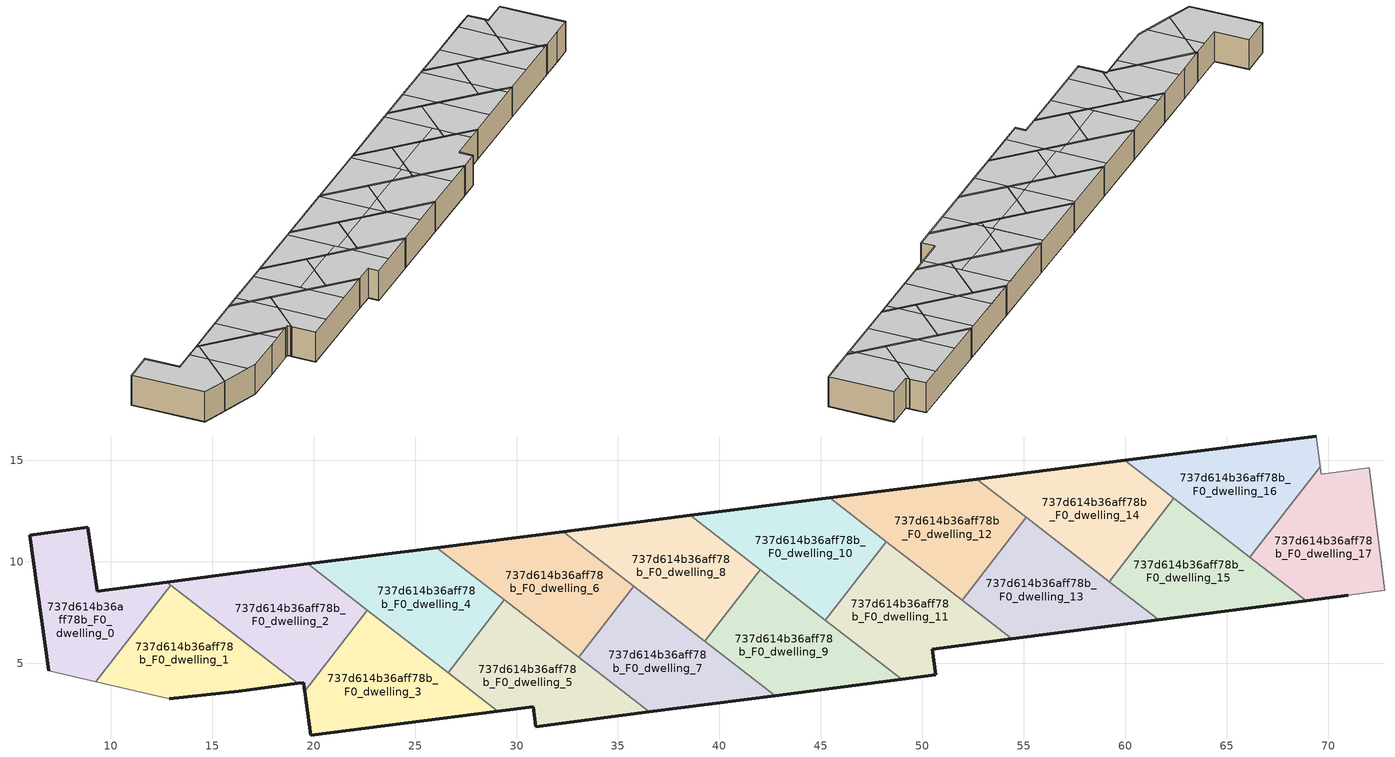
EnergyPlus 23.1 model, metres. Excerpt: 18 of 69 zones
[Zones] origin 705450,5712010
737d614b36aff78b_F0_dwelling_0
 floor ground (EU_floor_Construction): 9.27,4.09 12.96,8.86 12.77,9 9.33,8.55 8.87,11.71 6,11.31 6.94,4.63 z0
 wall outside (EU_wall_Construction): 6.94,4.63 6,11.31 8.87,11.71 9.33,8.55 12.77,9 z0:3
 wall to 737d614b36aff78b_F0_dwelling_1 (EU_wall_Construction): 12.96,8.86 9.27,4.09 z0:3
 wall adiabatic (EU_wall_Construction): 9.27,4.09 6.94,4.63 z0:3
 wall to 737d614b36aff78b_F0_dwelling_2 (EU_wall_Construction): 12.77,9 12.96,8.86 z0:3
 ceiling to 737d614b36aff78b_F1_dwelling_0 (EU_floor_Construction): 8.87,11.71 9.33,8.55 11.3,8.81 11.53,7.01 9.27,4.09 6.94,4.63 6,11.31 z3
 ceiling to 737d614b36aff78b_F1_dwelling_1 (EU_floor_Construction): 12.96,8.86 11.53,7.01 11.3,8.81 12.77,9 z3
737d614b36aff78b_F0_dwelling_1
 floor ground (EU_floor_Construction): 19.22,4.01 12.96,8.86 9.27,4.09 12.9,3.25 16.3,3.63 z0
 wall outside (EU_wall_Construction): 19.22,4.01 16.3,3.63 12.9,3.25 z0:3
 wall adiabatic (EU_wall_Construction): 12.9,3.25 9.27,4.09 z0:3
 wall to 737d614b36aff78b_F0_dwelling_2 (EU_wall_Construction): 12.96,8.86 19.22,4.01 z0:3
 ceiling to 737d614b36aff78b_F1_dwelling_1 (EU_floor_Construction): 17.17,5.59 17.41,3.77 16.3,3.63 12.9,3.25 11.98,3.46 11.53,7.01 12.96,8.86 z3
 ceiling to 737d614b36aff78b_F1_dwelling_0 (EU_floor_Construction): 11.53,7.01 11.98,3.46 9.27,4.09 z3
 ceiling to 737d614b36aff78b_F1_dwelling_2 (EU_floor_Construction): 19.22,4.01 17.41,3.77 17.17,5.59 z3
737d614b36aff78b_F0_dwelling_10
 floor ground (EU_floor_Construction): 45.22,7.12 48.22,11 45.43,13.16 38.55,12.29 z0
 wall outside (EU_wall_Construction): 38.55,12.29 45.43,13.16 z0:3
 wall to 737d614b36aff78b_F0_dwelling_11 (EU_wall_Construction): 48.22,11 45.22,7.12 z0:3
 wall to 737d614b36aff78b_F0_dwelling_12 (EU_wall_Construction): 45.43,13.16 48.22,11 z0:3
 wall to 737d614b36aff78b_F0_dwelling_8 (EU_wall_Construction): 42.01,9.61 38.55,12.29 z0:3
 wall to 737d614b36aff78b_F0_dwelling_9 (EU_wall_Construction): 45.22,7.12 42.01,9.61 z0:3
 ceiling to 737d614b36aff78b_F1_dwelling_8 (EU_floor_Construction): 45.01,13.11 45.6,8.48 43.77,8.24 38.55,12.29 z3
 ceiling to 737d614b36aff78b_F1_dwelling_10 (EU_floor_Construction): 48.22,11 46.55,8.84 45.57,8.71 45.01,13.11 45.43,13.16 z3
 ceiling to 737d614b36aff78b_F1_dwelling_11 (EU_floor_Construction): 46.55,8.84 45.7,7.73 45.57,8.71 z3
 ceiling to 737d614b36aff78b_F1_dwelling_9 (EU_floor_Construction): 45.6,8.48 45.7,7.73 45.22,7.12 43.77,8.24 z3
737d614b36aff78b_F0_dwelling_11
 floor ground (EU_floor_Construction): 54.4,6.21 48.22,11 45.22,7.12 48.97,4.21 50.66,4.43 50.49,5.7 z0
 wall outside (EU_wall_Construction): 54.4,6.21 50.49,5.7 50.66,4.43 48.97,4.21 z0:3
 wall to 737d614b36aff78b_F0_dwelling_9 (EU_wall_Construction): 48.97,4.21 45.22,7.12 z0:3
 wall to 737d614b36aff78b_F0_dwelling_13 (EU_wall_Construction): 51.96,8.1 54.4,6.21 z0:3
 wall to 737d614b36aff78b_F0_dwelling_12 (EU_wall_Construction): 48.22,11 51.96,8.1 z0:3
 ceiling to 737d614b36aff78b_F1_dwelling_11 (EU_floor_Construction): 52.8,7.45 52.98,6.03 50.49,5.7 50.66,4.43 48.97,4.21 45.83,6.65 45.7,7.73 46.55,8.84 50.38,9.32 z3
 ceiling to 737d614b36aff78b_F1_dwelling_12 (EU_floor_Construction): 54.4,6.21 52.98,6.03 52.8,7.45 z3
 ceiling to 737d614b36aff78b_F1_dwelling_9 (EU_floor_Construction): 45.7,7.73 45.83,6.65 45.22,7.12 z3
 ceiling to 737d614b36aff78b_F1_dwelling_10 (EU_floor_Construction): 50.38,9.32 46.55,8.84 48.22,11 z3
737d614b36aff78b_F0_dwelling_12
 floor ground (EU_floor_Construction): 51.96,8.1 55.13,12.2 52.69,14.08 45.43,13.16 z0
 wall outside (EU_wall_Construction): 45.43,13.16 52.69,14.08 z0:3
 wall to 737d614b36aff78b_F0_dwelling_13 (EU_wall_Construction): 55.13,12.2 51.96,8.1 z0:3
 wall to 737d614b36aff78b_F0_dwelling_14 (EU_wall_Construction): 52.69,14.08 55.13,12.2 z0:3
 ceiling to 737d614b36aff78b_F1_dwelling_10 (EU_floor_Construction): 51.97,13.99 52.53,9.6 50.38,9.32 45.43,13.16 z3
 ceiling to 737d614b36aff78b_F1_dwelling_12 (EU_floor_Construction): 55.13,12.2 52.61,8.95 51.97,13.99 52.69,14.08 z3
 ceiling to 737d614b36aff78b_F1_dwelling_11 (EU_floor_Construction): 52.53,9.6 52.61,8.95 51.96,8.1 50.38,9.32 z3
737d614b36aff78b_F0_dwelling_13
 floor ground (EU_floor_Construction): 61.65,7.14 55.13,12.2 51.96,8.1 54.4,6.21 z0
 wall outside (EU_wall_Construction): 61.65,7.14 54.4,6.21 z0:3
 wall to 737d614b36aff78b_F0_dwelling_15 (EU_wall_Construction): 59.22,9.03 61.65,7.14 z0:3
 wall to 737d614b36aff78b_F0_dwelling_14 (EU_wall_Construction): 55.13,12.2 59.22,9.03 z0:3
 ceiling to 737d614b36aff78b_F1_dwelling_12 (EU_floor_Construction): 56.21,11.36 56.83,6.52 54.4,6.21 52.8,7.45 52.61,8.95 55.13,12.2 z3
 ceiling to 737d614b36aff78b_F1_dwelling_11 (EU_floor_Construction): 52.61,8.95 52.8,7.45 51.96,8.1 z3
 ceiling to 737d614b36aff78b_F1_dwelling_13 (EU_floor_Construction): 60.55,8 60.67,7.02 56.83,6.52 56.21,11.36 z3
 ceiling to 737d614b36aff78b_F1_dwelling_14 (EU_floor_Construction): 61.65,7.14 60.67,7.02 60.55,8 z3
737d614b36aff78b_F0_dwelling_14
 floor ground (EU_floor_Construction): 59.22,9.03 62.39,13.13 59.97,15.01 52.69,14.08 z0
 wall outside (EU_wall_Construction): 52.69,14.08 59.97,15.01 z0:3
 wall to 737d614b36aff78b_F0_dwelling_15 (EU_wall_Construction): 62.39,13.13 59.22,9.03 z0:3
 wall to 737d614b36aff78b_F0_dwelling_16 (EU_wall_Construction): 59.97,15.01 62.39,13.13 z0:3
 ceiling to 737d614b36aff78b_F1_dwelling_13 (EU_floor_Construction): 59.66,14.97 60.25,10.36 59.22,9.03 56.21,11.36 55.82,14.48 z3
 ceiling to 737d614b36aff78b_F1_dwelling_14 (EU_floor_Construction): 62.39,13.13 60.25,10.36 59.66,14.97 59.97,15.01 z3
 ceiling to 737d614b36aff78b_F1_dwelling_12 (EU_floor_Construction): 55.82,14.48 56.21,11.36 52.69,14.08 z3
737d614b36aff78b_F0_dwelling_15
 floor ground (EU_floor_Construction): 68.91,8.08 62.39,13.13 59.22,9.03 61.65,7.14 z0
 wall outside (EU_wall_Construction): 68.91,8.08 61.65,7.14 z0:3
 wall to 737d614b36aff78b_F0_dwelling_17 (EU_wall_Construction): 66.15,10.22 68.91,8.08 z0:3
 wall to 737d614b36aff78b_F0_dwelling_16 (EU_wall_Construction): 62.39,13.13 66.15,10.22 z0:3
 ceiling to 737d614b36aff78b_F1_dwelling_14 (EU_floor_Construction): 63.96,11.92 64.52,7.51 61.65,7.14 60.55,8 60.25,10.36 62.39,13.13 z3
 ceiling to 737d614b36aff78b_F1_dwelling_15 (EU_floor_Construction): 68.3,8.55 68.37,8.01 64.52,7.51 63.96,11.92 z3
 ceiling to 737d614b36aff78b_F1_dwelling_13 (EU_floor_Construction): 60.25,10.36 60.55,8 59.22,9.03 z3
 ceiling to 737d614b36aff78b_F1_dwelling_16 (EU_floor_Construction): 68.91,8.08 68.37,8.01 68.3,8.55 z3
737d614b36aff78b_F0_dwelling_16
 floor ground (EU_floor_Construction): 66.15,10.22 69.6,14.68 69.41,16.2 59.97,15.01 z0
 wall outside (EU_wall_Construction): 59.97,15.01 69.41,16.2 z0:3
 wall adiabatic (EU_wall_Construction): 69.41,16.2 69.6,14.68 z0:3
 wall to 737d614b36aff78b_F0_dwelling_17 (EU_wall_Construction): 69.6,14.68 66.15,10.22 z0:3
 ceiling to 737d614b36aff78b_F1_dwelling_15 (EU_floor_Construction): 67.36,15.94 67.82,12.38 66.15,10.22 63.96,11.92 63.51,15.46 z3
 ceiling to 737d614b36aff78b_F1_dwelling_16 (EU_floor_Construction): 69.41,16.2 69.6,14.68 67.82,12.38 67.36,15.94 z3
 ceiling to 737d614b36aff78b_F1_dwelling_14 (EU_floor_Construction): 63.51,15.46 63.96,11.92 59.97,15.01 z3
737d614b36aff78b_F0_dwelling_17
 floor ground (EU_floor_Construction): 72.8,8.59 72.02,14.63 69.65,14.32 69.6,14.68 66.15,10.22 68.91,8.08 70.99,8.35 z0
 wall outside (EU_wall_Construction): 70.99,8.35 68.91,8.08 z0:3
 wall adiabatic (EU_wall_Construction): 69.6,14.68 69.65,14.32 72.02,14.63 72.8,8.59 70.99,8.35 z0:3
 ceiling to 737d614b36aff78b_F1_dwelling_16 (EU_floor_Construction): 72.02,14.63 72.8,8.59 70.99,8.35 68.91,8.08 68.3,8.55 67.82,12.38 69.6,14.68 69.65,14.32 z3
 ceiling to 737d614b36aff78b_F1_dwelling_15 (EU_floor_Construction): 67.82,12.38 68.3,8.55 66.15,10.22 z3
737d614b36aff78b_F0_dwelling_2
 floor ground (EU_floor_Construction): 19.56,3.63 22.66,7.62 19.72,9.9 15.53,9.37 12.77,9 19.22,4.01 19.51,4.05 19.54,3.76 z0
 wall outside (EU_wall_Construction): 12.77,9 15.53,9.37 19.72,9.9 / 19.56,3.63 19.54,3.76 19.51,4.05 19.22,4.01 z0:3
 wall to 737d614b36aff78b_F0_dwelling_3 (EU_wall_Construction): 22.66,7.62 19.56,3.63 z0:3
 wall to 737d614b36aff78b_F0_dwelling_4 (EU_wall_Construction): 19.72,9.9 22.66,7.62 z0:3
 ceiling to 737d614b36aff78b_F1_dwelling_2 (EU_floor_Construction): 21.17,8.77 21.51,6.14 19.56,3.63 19.51,4.05 19.22,4.01 17.17,5.59 16.68,9.51 19.72,9.9 z3
 ceiling to 737d614b36aff78b_F1_dwelling_3 (EU_floor_Construction): 22.66,7.62 21.51,6.14 21.17,8.77 z3
 ceiling to 737d614b36aff78b_F1_dwelling_1 (EU_floor_Construction): 16.68,9.51 17.17,5.59 12.96,8.86 12.77,9 15.53,9.37 z3
737d614b36aff78b_F0_dwelling_3
 floor ground (EU_floor_Construction): 29.08,2.65 22.66,7.62 19.56,3.63 19.85,1.47 z0
 wall outside (EU_wall_Construction): 29.08,2.65 19.85,1.47 19.56,3.63 z0:3
 wall to 737d614b36aff78b_F0_dwelling_5 (EU_wall_Construction): 26.63,4.54 29.08,2.65 z0:3
 wall to 737d614b36aff78b_F0_dwelling_4 (EU_wall_Construction): 22.66,7.62 26.63,4.54 z0:3
 ceiling to 737d614b36aff78b_F1_dwelling_3 (EU_floor_Construction): 25.32,5.56 25.75,2.22 22.07,1.75 21.51,6.14 22.66,7.62 z3
 ceiling to 737d614b36aff78b_F1_dwelling_2 (EU_floor_Construction): 21.51,6.14 22.07,1.75 19.85,1.47 19.56,3.63 z3
 ceiling to 737d614b36aff78b_F1_dwelling_5 (EU_floor_Construction): 29.08,2.65 25.75,2.22 25.32,5.56 z3
737d614b36aff78b_F0_dwelling_4
 floor ground (EU_floor_Construction): 26.63,4.54 29.41,8.12 26.07,10.71 19.72,9.9 z0
 wall outside (EU_wall_Construction): 19.72,9.9 26.07,10.71 z0:3
 wall to 737d614b36aff78b_F0_dwelling_5 (EU_wall_Construction): 29.41,8.12 26.63,4.54 z0:3
 wall to 737d614b36aff78b_F0_dwelling_6 (EU_wall_Construction): 26.07,10.71 29.41,8.12 z0:3
 ceiling to 737d614b36aff78b_F1_dwelling_4 (EU_floor_Construction): 29.41,8.12 28.24,6.62 25.24,6.24 24.69,10.53 26.08,10.7 z3
 ceiling to 737d614b36aff78b_F1_dwelling_2 (EU_floor_Construction): 21.01,10.06 21.17,8.77 19.72,9.9 z3
 ceiling to 737d614b36aff78b_F1_dwelling_3 (EU_floor_Construction): 24.69,10.53 25.32,5.56 21.17,8.77 21.01,10.06 z3
 ceiling to 737d614b36aff78b_F1_dwelling_5 (EU_floor_Construction): 28.24,6.62 26.63,4.54 25.32,5.56 25.24,6.24 z3
737d614b36aff78b_F0_dwelling_5
 floor ground (EU_floor_Construction): 36.53,2.61 29.41,8.12 26.63,4.54 29.08,2.65 30.82,2.87 30.95,1.88 z0
 wall outside (EU_wall_Construction): 36.53,2.61 30.95,1.88 30.82,2.87 29.08,2.65 z0:3
 wall to 737d614b36aff78b_F0_dwelling_7 (EU_wall_Construction): 33.06,5.3 36.53,2.61 z0:3
 wall to 737d614b36aff78b_F0_dwelling_6 (EU_wall_Construction): 29.41,8.12 33.06,5.3 z0:3
 ceiling to 737d614b36aff78b_F1_dwelling_5 (EU_floor_Construction): 32.54,5.69 32.99,2.15 30.95,1.88 30.82,2.87 29.08,2.65 26.63,4.54 28.24,6.62 30.91,6.96 z3
 ceiling to 737d614b36aff78b_F1_dwelling_7 (EU_floor_Construction): 36.53,2.61 32.99,2.15 32.54,5.69 z3
 ceiling to 737d614b36aff78b_F1_dwelling_4 (EU_floor_Construction): 30.91,6.96 28.24,6.62 29.41,8.12 z3
737d614b36aff78b_F0_dwelling_6
 floor ground (EU_floor_Construction): 33.06,5.3 35.78,8.81 32.31,11.5 26.07,10.71 z0
 wall outside (EU_wall_Construction): 26.07,10.71 32.31,11.5 z0:3
 wall to 737d614b36aff78b_F0_dwelling_7 (EU_wall_Construction): 35.78,8.81 33.06,5.3 z0:3
 wall to 737d614b36aff78b_F0_dwelling_8 (EU_wall_Construction): 32.31,11.5 35.78,8.81 z0:3
 ceiling to 737d614b36aff78b_F1_dwelling_6 (EU_floor_Construction): 35.78,8.81 34.41,7.05 32.4,6.79 31.81,11.43 32.31,11.5 z3
 ceiling to 737d614b36aff78b_F1_dwelling_4 (EU_floor_Construction): 31.81,11.43 32.36,7.14 30.91,6.96 26.08,10.7 z3
 ceiling to 737d614b36aff78b_F1_dwelling_5 (EU_floor_Construction): 32.36,7.14 32.54,5.69 30.91,6.96 z3
 ceiling to 737d614b36aff78b_F1_dwelling_7 (EU_floor_Construction): 34.41,7.05 33.06,5.3 32.54,5.69 32.4,6.79 z3
737d614b36aff78b_F0_dwelling_7
 floor ground (EU_floor_Construction): 42.75,3.41 35.78,8.81 33.06,5.3 36.53,2.61 z0
 wall outside (EU_wall_Construction): 42.75,3.41 36.53,2.61 z0:3
 wall to 737d614b36aff78b_F0_dwelling_9 (EU_wall_Construction): 39.28,6.09 42.75,3.41 z0:3
 wall to 737d614b36aff78b_F0_dwelling_8 (EU_wall_Construction): 35.78,8.81 39.28,6.09 z0:3
 ceiling to 737d614b36aff78b_F1_dwelling_7 (EU_floor_Construction): 39.18,6.17 39.59,3 36.53,2.61 33.06,5.3 34.41,7.05 37.53,7.45 z3
 ceiling to 737d614b36aff78b_F1_dwelling_6 (EU_floor_Construction): 37.53,7.45 34.41,7.05 35.78,8.81 z3
 ceiling adiabatic (EU_roof_Construction): 42.75,3.41 39.59,3 39.18,6.17 z3
737d614b36aff78b_F0_dwelling_8
 floor ground (EU_floor_Construction): 39.28,6.09 42.01,9.61 38.55,12.29 32.31,11.5 z0
 wall outside (EU_wall_Construction): 32.31,11.5 38.55,12.29 z0:3
 wall to 737d614b36aff78b_F0_dwelling_9 (EU_wall_Construction): 42.01,9.61 39.28,6.09 z0:3
 ceiling adiabatic (EU_roof_Construction): 40.64,7.85 39.28,6.09 39.18,6.17 39,7.64 z3
 ceiling to 737d614b36aff78b_F1_dwelling_8 (EU_floor_Construction): 42.01,9.61 40.64,7.85 39,7.64 38.41,12.27 38.55,12.29 z3
 ceiling to 737d614b36aff78b_F1_dwelling_7 (EU_floor_Construction): 39,7.63 39.18,6.17 37.54,7.45 z3
 ceiling to 737d614b36aff78b_F1_dwelling_6 (EU_floor_Construction): 38.41,12.27 39,7.63 37.54,7.45 32.31,11.5 z3
737d614b36aff78b_F0_dwelling_9
 floor ground (EU_floor_Construction): 48.97,4.21 42.01,9.61 39.28,6.09 42.75,3.41 z0
 wall outside (EU_wall_Construction): 48.97,4.21 42.75,3.41 z0:3
 ceiling to 737d614b36aff78b_F1_dwelling_9 (EU_floor_Construction): 45.83,6.65 46.19,3.85 42.75,3.41 39.28,6.09 40.64,7.85 43.77,8.24 z3
 ceiling to 737d614b36aff78b_F1_dwelling_11 (EU_floor_Construction): 48.97,4.21 46.19,3.85 45.83,6.65 z3
 ceiling to 737d614b36aff78b_F1_dwelling_8 (EU_floor_Construction): 43.77,8.24 40.64,7.85 42.01,9.61 z3
[Building]
EU S2 Campaign: North Axis=0; Terrain=City; Solar Distribution=FullExterior
[Site:Location]
London: Latitude=51.5; Longitude=-0.5; Time Zone=0; Elevation=25
[SizingPeriod:WeatherFileDays]
AnnualSizingPeriod: Begin Month=1; Begin Day of Month=1; End Month=12; End Day of Month=31; Day of Week for Start Day=Monday; Use Weather File Daylight Saving Period=No; Use Weather File Rain and Snow Indicators=No
[MATERIAL]
EU_InternalMass_Material: Roughness=MediumRough; Thickness=0.1; Conductivity=1; Density=1800; Specific Heat=900; Thermal Absorptance=0.9; Solar Absorptance=0.7; Visible Absorptance=0.7
[MATERIAL:NOMASS] Roughness=MediumRough; Thermal Absorptance=0.9; Solar Absorptance=0.7; Visible Absorptance=0.7
Name | Thermal Resistance
EU_wall_NoMass | 0.635353
EU_roof_NoMass | 0.675062
EU_floor_NoMass | 1.96382
[CONSTRUCTION]
EU_wall_Construction: EU_wall_NoMass
EU_roof_Construction: EU_roof_NoMass
EU_floor_Construction: EU_floor_NoMass
EU_InternalMass_Construction: EU_InternalMass_Material
[ZONE] Type=1; Multiplier=1; Ceiling Height=autocalculate; Floor Area=autocalculate; Part of Total Floor Area=Yes
Name | Volume
737d614b36aff78b_F0_dwelling_0 | 84.082
737d614b36aff78b_F0_dwelling_1 | 84.0754
737d614b36aff78b_F0_dwelling_10 | 88.0635
737d614b36aff78b_F0_dwelling_11 | 88.0386
737d614b36aff78b_F0_dwelling_12 | 88.0715
737d614b36aff78b_F0_dwelling_13 | 88.0664
737d614b36aff78b_F0_dwelling_14 | 88.0518
737d614b36aff78b_F0_dwelling_15 | 88.0613
737d614b36aff78b_F0_dwelling_16 | 88.0496
737d614b36aff78b_F0_dwelling_17 | 88.0583
737d614b36aff78b_F0_dwelling_2 | 92.0361
737d614b36aff78b_F0_dwelling_3 | 92.0347
737d614b36aff78b_F0_dwelling_4 | 88.062
737d614b36aff78b_F0_dwelling_5 | 88.0598
737d614b36aff78b_F0_dwelling_6 | 88.051
737d614b36aff78b_F0_dwelling_7 | 88.0488
737d614b36aff78b_F0_dwelling_8 | 88.0642
737d614b36aff78b_F0_dwelling_9 | 88.0605
[INTERNALMASS] Construction=EU_InternalMass_Construction
Name | Zone or ZoneList | Surface Area
737d614b36aff78b_F0_dwelling_0_EU_InternalMass | 737d614b36aff78b_F0_dwelling_0 | 28.0267
737d614b36aff78b_F0_dwelling_1_EU_InternalMass | 737d614b36aff78b_F0_dwelling_1 | 28.0256
737d614b36aff78b_F0_dwelling_2_EU_InternalMass | 737d614b36aff78b_F0_dwelling_2 | 30.6785
737d614b36aff78b_F0_dwelling_3_EU_InternalMass | 737d614b36aff78b_F0_dwelling_3 | 30.6795
737d614b36aff78b_F0_dwelling_4_EU_InternalMass | 737d614b36aff78b_F0_dwelling_4 | 29.3546
737d614b36aff78b_F0_dwelling_5_EU_InternalMass | 737d614b36aff78b_F0_dwelling_5 | 29.3529
737d614b36aff78b_F0_dwelling_6_EU_InternalMass | 737d614b36aff78b_F0_dwelling_6 | 29.3491
737d614b36aff78b_F0_dwelling_7_EU_InternalMass | 737d614b36aff78b_F0_dwelling_7 | 29.3492
737d614b36aff78b_F0_dwelling_8_EU_InternalMass | 737d614b36aff78b_F0_dwelling_8 | 29.3586
737d614b36aff78b_F0_dwelling_9_EU_InternalMass | 737d614b36aff78b_F0_dwelling_9 | 29.3548
737d614b36aff78b_F0_dwelling_10_EU_InternalMass | 737d614b36aff78b_F0_dwelling_10 | 29.3546
737d614b36aff78b_F0_dwelling_11_EU_InternalMass | 737d614b36aff78b_F0_dwelling_11 | 29.3457
737d614b36aff78b_F0_dwelling_12_EU_InternalMass | 737d614b36aff78b_F0_dwelling_12 | 29.3581
737d614b36aff78b_F0_dwelling_13_EU_InternalMass | 737d614b36aff78b_F0_dwelling_13 | 29.3565
737d614b36aff78b_F0_dwelling_14_EU_InternalMass | 737d614b36aff78b_F0_dwelling_14 | 29.3495
737d614b36aff78b_F0_dwelling_15_EU_InternalMass | 737d614b36aff78b_F0_dwelling_15 | 29.3527
737d614b36aff78b_F0_dwelling_16_EU_InternalMass | 737d614b36aff78b_F0_dwelling_16 | 29.352
737d614b36aff78b_F0_dwelling_17_EU_InternalMass | 737d614b36aff78b_F0_dwelling_17 | 29.3525
[OTHEREQUIPMENT] Fuel Type=Electricity; Design Level Calculation Method=Watts/Area; Power per Zone Floor Area=1; Fraction Latent=0; Fraction Radiant=0; Fraction Lost=0; Carbon Dioxide Generation Rate=0; EndUse Subcategory=EU_Step8_InternalGains
Name | Zone or ZoneList or Space or SpaceList | Schedule
EU_Step8_InternalGain_737d614b36aff78b_F0_dwelling_0_f000 | 737d614b36aff78b_F0_dwelling_0 | EU_Step8_GainSchedule_737d614b36aff78b_F0_dwelling_0_f000
EU_Step8_InternalGain_737d614b36aff78b_F0_dwelling_1_f000 | 737d614b36aff78b_F0_dwelling_1 | EU_Step8_GainSchedule_737d614b36aff78b_F0_dwelling_1_f000
EU_Step8_InternalGain_737d614b36aff78b_F0_dwelling_2_f000 | 737d614b36aff78b_F0_dwelling_2 | EU_Step8_GainSchedule_737d614b36aff78b_F0_dwelling_2_f000
EU_Step8_InternalGain_737d614b36aff78b_F0_dwelling_3_f000 | 737d614b36aff78b_F0_dwelling_3 | EU_Step8_GainSchedule_737d614b36aff78b_F0_dwelling_3_f000
EU_Step8_InternalGain_737d614b36aff78b_F0_dwelling_4_f000 | 737d614b36aff78b_F0_dwelling_4 | EU_Step8_GainSchedule_737d614b36aff78b_F0_dwelling_4_f000
EU_Step8_InternalGain_737d614b36aff78b_F0_dwelling_5_f000 | 737d614b36aff78b_F0_dwelling_5 | EU_Step8_GainSchedule_737d614b36aff78b_F0_dwelling_5_f000
EU_Step8_InternalGain_737d614b36aff78b_F0_dwelling_6_f000 | 737d614b36aff78b_F0_dwelling_6 | EU_Step8_GainSchedule_737d614b36aff78b_F0_dwelling_6_f000
EU_Step8_InternalGain_737d614b36aff78b_F0_dwelling_7_f000 | 737d614b36aff78b_F0_dwelling_7 | EU_Step8_GainSchedule_737d614b36aff78b_F0_dwelling_7_f000
EU_Step8_InternalGain_737d614b36aff78b_F0_dwelling_8_f000 | 737d614b36aff78b_F0_dwelling_8 | EU_Step8_GainSchedule_737d614b36aff78b_F0_dwelling_8_f000
EU_Step8_InternalGain_737d614b36aff78b_F0_dwelling_9_f000 | 737d614b36aff78b_F0_dwelling_9 | EU_Step8_GainSchedule_737d614b36aff78b_F0_dwelling_9_f000
EU_Step8_InternalGain_737d614b36aff78b_F0_dwelling_10_f000 | 737d614b36aff78b_F0_dwelling_10 | EU_Step8_GainSchedule_737d614b36aff78b_F0_dwelling_10_f000
EU_Step8_InternalGain_737d614b36aff78b_F0_dwelling_11_f000 | 737d614b36aff78b_F0_dwelling_11 | EU_Step8_GainSchedule_737d614b36aff78b_F0_dwelling_11_f000
EU_Step8_InternalGain_737d614b36aff78b_F0_dwelling_12_f000 | 737d614b36aff78b_F0_dwelling_12 | EU_Step8_GainSchedule_737d614b36aff78b_F0_dwelling_12_f000
EU_Step8_InternalGain_737d614b36aff78b_F0_dwelling_13_f000 | 737d614b36aff78b_F0_dwelling_13 | EU_Step8_GainSchedule_737d614b36aff78b_F0_dwelling_13_f000
EU_Step8_InternalGain_737d614b36aff78b_F0_dwelling_14_f000 | 737d614b36aff78b_F0_dwelling_14 | EU_Step8_GainSchedule_737d614b36aff78b_F0_dwelling_14_f000
EU_Step8_InternalGain_737d614b36aff78b_F0_dwelling_15_f000 | 737d614b36aff78b_F0_dwelling_15 | EU_Step8_GainSchedule_737d614b36aff78b_F0_dwelling_15_f000
EU_Step8_InternalGain_737d614b36aff78b_F0_dwelling_16_f000 | 737d614b36aff78b_F0_dwelling_16 | EU_Step8_GainSchedule_737d614b36aff78b_F0_dwelling_16_f000
EU_Step8_InternalGain_737d614b36aff78b_F0_dwelling_17_f000 | 737d614b36aff78b_F0_dwelling_17 | EU_Step8_GainSchedule_737d614b36aff78b_F0_dwelling_17_f000
[ZONEVENTILATION:DESIGNFLOWRATE] Schedule=EU_AlwaysOn; Design Flow Rate Calculation Method=AirChanges/Hour; Air Changes per Hour=0.555504; Ventilation Type=Natural; Fan Pressure Rise=0; Fan Total Efficiency=1; Constant Term Coefficient=1; Temperature Term Coefficient=0; Velocity Term Coefficient=0; Velocity Squared Term Coefficient=0; Minimum Indoor Temperature=-100; Maximum Indoor Temperature=100; Delta Temperature=-100; Minimum Outdoor Temperature=-100; Maximum Outdoor Temperature=100; Maximum Wind Speed=40
Name | Zone or ZoneList or Space or SpaceList
EU_ConstantAir_737d614b36aff78b_F0_dwelling_0 | 737d614b36aff78b_F0_dwelling_0
EU_ConstantAir_737d614b36aff78b_F0_dwelling_1 | 737d614b36aff78b_F0_dwelling_1
EU_ConstantAir_737d614b36aff78b_F0_dwelling_2 | 737d614b36aff78b_F0_dwelling_2
EU_ConstantAir_737d614b36aff78b_F0_dwelling_3 | 737d614b36aff78b_F0_dwelling_3
EU_ConstantAir_737d614b36aff78b_F0_dwelling_4 | 737d614b36aff78b_F0_dwelling_4
EU_ConstantAir_737d614b36aff78b_F0_dwelling_5 | 737d614b36aff78b_F0_dwelling_5
EU_ConstantAir_737d614b36aff78b_F0_dwelling_6 | 737d614b36aff78b_F0_dwelling_6
EU_ConstantAir_737d614b36aff78b_F0_dwelling_7 | 737d614b36aff78b_F0_dwelling_7
EU_ConstantAir_737d614b36aff78b_F0_dwelling_8 | 737d614b36aff78b_F0_dwelling_8
EU_ConstantAir_737d614b36aff78b_F0_dwelling_9 | 737d614b36aff78b_F0_dwelling_9
EU_ConstantAir_737d614b36aff78b_F0_dwelling_10 | 737d614b36aff78b_F0_dwelling_10
EU_ConstantAir_737d614b36aff78b_F0_dwelling_11 | 737d614b36aff78b_F0_dwelling_11
EU_ConstantAir_737d614b36aff78b_F0_dwelling_12 | 737d614b36aff78b_F0_dwelling_12
EU_ConstantAir_737d614b36aff78b_F0_dwelling_13 | 737d614b36aff78b_F0_dwelling_13
EU_ConstantAir_737d614b36aff78b_F0_dwelling_14 | 737d614b36aff78b_F0_dwelling_14
EU_ConstantAir_737d614b36aff78b_F0_dwelling_15 | 737d614b36aff78b_F0_dwelling_15
EU_ConstantAir_737d614b36aff78b_F0_dwelling_16 | 737d614b36aff78b_F0_dwelling_16
EU_ConstantAir_737d614b36aff78b_F0_dwelling_17 | 737d614b36aff78b_F0_dwelling_17
[HVACTEMPLATE:THERMOSTAT] Constant Heating Setpoint=20; Constant Cooling Setpoint=50
EU_HeatOnly_737d614b36aff78b_F0_dwelling_0; EU_HeatOnly_737d614b36aff78b_F0_dwelling_1; EU_HeatOnly_737d614b36aff78b_F0_dwelling_2; EU_HeatOnly_737d614b36aff78b_F0_dwelling_3; EU_HeatOnly_737d614b36aff78b_F0_dwelling_4; EU_HeatOnly_737d614b36aff78b_F0_dwelling_5; EU_HeatOnly_737d614b36aff78b_F0_dwelling_6; EU_HeatOnly_737d614b36aff78b_F0_dwelling_7; EU_HeatOnly_737d614b36aff78b_F0_dwelling_8; EU_HeatOnly_737d614b36aff78b_F0_dwelling_9; EU_HeatOnly_737d614b36aff78b_F0_dwelling_10; EU_HeatOnly_737d614b36aff78b_F0_dwelling_11; EU_HeatOnly_737d614b36aff78b_F0_dwelling_12; EU_HeatOnly_737d614b36aff78b_F0_dwelling_13; EU_HeatOnly_737d614b36aff78b_F0_dwelling_14; EU_HeatOnly_737d614b36aff78b_F0_dwelling_15; EU_HeatOnly_737d614b36aff78b_F0_dwelling_16; EU_HeatOnly_737d614b36aff78b_F0_dwelling_17; EU_HeatOnly_737d614b36aff78b_F1_dwelling_0; EU_HeatOnly_737d614b36aff78b_F1_dwelling_1; EU_HeatOnly_737d614b36aff78b_F1_dwelling_2; EU_HeatOnly_737d614b36aff78b_F1_dwelling_3; EU_HeatOnly_737d614b36aff78b_F1_dwelling_4; EU_HeatOnly_737d614b36aff78b_F1_dwelling_5; EU_HeatOnly_737d614b36aff78b_F1_dwelling_6; EU_HeatOnly_737d614b36aff78b_F1_dwelling_7; EU_HeatOnly_737d614b36aff78b_F1_dwelling_8; EU_HeatOnly_737d614b36aff78b_F1_dwelling_9; EU_HeatOnly_737d614b36aff78b_F1_dwelling_10; EU_HeatOnly_737d614b36aff78b_F1_dwelling_11; EU_HeatOnly_737d614b36aff78b_F1_dwelling_12; EU_HeatOnly_737d614b36aff78b_F1_dwelling_13; EU_HeatOnly_737d614b36aff78b_F1_dwelling_14; EU_HeatOnly_737d614b36aff78b_F1_dwelling_15; EU_HeatOnly_737d614b36aff78b_F1_dwelling_16; EU_HeatOnly_737d614b36aff78b_F2_dwelling_0; EU_HeatOnly_737d614b36aff78b_F2_dwelling_1; EU_HeatOnly_737d614b36aff78b_F2_dwelling_2; EU_HeatOnly_737d614b36aff78b_F2_dwelling_3; EU_HeatOnly_737d614b36aff78b_F2_dwelling_4; EU_HeatOnly_737d614b36aff78b_F2_dwelling_5; EU_HeatOnly_737d614b36aff78b_F2_dwelling_6; EU_HeatOnly_737d614b36aff78b_F2_dwelling_7; EU_HeatOnly_737d614b36aff78b_F2_dwelling_8; EU_HeatOnly_737d614b36aff78b_F2_dwelling_9; EU_HeatOnly_737d614b36aff78b_F2_dwelling_10; EU_HeatOnly_737d614b36aff78b_F2_dwelling_11; EU_HeatOnly_737d614b36aff78b_F2_dwelling_12; EU_HeatOnly_737d614b36aff78b_F2_dwelling_13; EU_HeatOnly_737d614b36aff78b_F2_dwelling_14; EU_HeatOnly_737d614b36aff78b_F2_dwelling_15; EU_HeatOnly_737d614b36aff78b_F2_dwelling_16; EU_HeatOnly_737d614b36aff78b_F3_dwelling_0; EU_HeatOnly_737d614b36aff78b_F3_dwelling_1; EU_HeatOnly_737d614b36aff78b_F3_dwelling_2; EU_HeatOnly_737d614b36aff78b_F3_dwelling_3; EU_HeatOnly_737d614b36aff78b_F3_dwelling_4; EU_HeatOnly_737d614b36aff78b_F3_dwelling_5; EU_HeatOnly_737d614b36aff78b_F3_dwelling_6; EU_HeatOnly_737d614b36aff78b_F3_dwelling_7; EU_HeatOnly_737d614b36aff78b_F3_dwelling_8; EU_HeatOnly_737d614b36aff78b_F3_dwelling_9; EU_HeatOnly_737d614b36aff78b_F3_dwelling_10; EU_HeatOnly_737d614b36aff78b_F3_dwelling_11; EU_HeatOnly_737d614b36aff78b_F3_dwelling_12; EU_HeatOnly_737d614b36aff78b_F3_dwelling_13; EU_HeatOnly_737d614b36aff78b_F3_dwelling_14; EU_HeatOnly_737d614b36aff78b_F3_dwelling_15; EU_HeatOnly_737d614b36aff78b_F3_dwelling_16
[HVACTEMPLATE:ZONE:IDEALLOADSAIRSYSTEM] System Availability Schedule=EU_AlwaysOn; Maximum Heating Supply Air Temperature=50; Minimum Cooling Supply Air Temperature=13; Maximum Heating Supply Air Humidity Ratio=0.0156; Minimum Cooling Supply Air Humidity Ratio=0.0077; Heating Limit=NoLimit; Cooling Limit=NoLimit; Heating Availability Schedule=EU_AlwaysOn; Cooling Availability Schedule=EU_CoolingOff; Dehumidification Control Type=ConstantSensibleHeatRatio; Cooling Sensible Heat Ratio=0.7; Dehumidification Setpoint=60; Humidification Control Type=None; Humidification Setpoint=30; Outdoor Air Method=None; Outdoor Air Flow Rate per Person=0.00944; Outdoor Air Flow Rate per Zone Floor Area=0; Outdoor Air Flow Rate per Zone=0; Demand Controlled Ventilation Type=None; Outdoor Air Economizer Type=NoEconomizer; Heat Recovery Type=None; Sensible Heat Recovery Effectiveness=0.7; Latent Heat Recovery Effectiveness=0.65
Name | Template Thermostat
737d614b36aff78b_F0_dwelling_0 | EU_HeatOnly_737d614b36aff78b_F0_dwelling_0
737d614b36aff78b_F0_dwelling_1 | EU_HeatOnly_737d614b36aff78b_F0_dwelling_1
737d614b36aff78b_F0_dwelling_2 | EU_HeatOnly_737d614b36aff78b_F0_dwelling_2
737d614b36aff78b_F0_dwelling_3 | EU_HeatOnly_737d614b36aff78b_F0_dwelling_3
737d614b36aff78b_F0_dwelling_4 | EU_HeatOnly_737d614b36aff78b_F0_dwelling_4
737d614b36aff78b_F0_dwelling_5 | EU_HeatOnly_737d614b36aff78b_F0_dwelling_5
737d614b36aff78b_F0_dwelling_6 | EU_HeatOnly_737d614b36aff78b_F0_dwelling_6
737d614b36aff78b_F0_dwelling_7 | EU_HeatOnly_737d614b36aff78b_F0_dwelling_7
737d614b36aff78b_F0_dwelling_8 | EU_HeatOnly_737d614b36aff78b_F0_dwelling_8
737d614b36aff78b_F0_dwelling_9 | EU_HeatOnly_737d614b36aff78b_F0_dwelling_9
737d614b36aff78b_F0_dwelling_10 | EU_HeatOnly_737d614b36aff78b_F0_dwelling_10
737d614b36aff78b_F0_dwelling_11 | EU_HeatOnly_737d614b36aff78b_F0_dwelling_11
737d614b36aff78b_F0_dwelling_12 | EU_HeatOnly_737d614b36aff78b_F0_dwelling_12
737d614b36aff78b_F0_dwelling_13 | EU_HeatOnly_737d614b36aff78b_F0_dwelling_13
737d614b36aff78b_F0_dwelling_14 | EU_HeatOnly_737d614b36aff78b_F0_dwelling_14
737d614b36aff78b_F0_dwelling_15 | EU_HeatOnly_737d614b36aff78b_F0_dwelling_15
737d614b36aff78b_F0_dwelling_16 | EU_HeatOnly_737d614b36aff78b_F0_dwelling_16
737d614b36aff78b_F0_dwelling_17 | EU_HeatOnly_737d614b36aff78b_F0_dwelling_17
[SIZING:ZONE] Zone Cooling Design Supply Air Temperature Input Method=SupplyAirTemperature; Zone Cooling Design Supply Air Temperature=13; Zone Heating Design Supply Air Temperature Input Method=SupplyAirTemperature; Zone Heating Design Supply Air Temperature=50; Zone Cooling Design Supply Air Humidity Ratio=0.008; Zone Heating Design Supply Air Humidity Ratio=0.008; Cooling Design Air Flow Method=DesignDay; Cooling Design Air Flow Rate=0; Cooling Minimum Air Flow per Zone Floor Area=0.000762; Cooling Minimum Air Flow=0; Cooling Minimum Air Flow Fraction=0.2; Heating Design Air Flow Method=DesignDay; Heating Design Air Flow Rate=0; Heating Maximum Air Flow per Zone Floor Area=0.002032; Heating Maximum Air Flow=0.141576; Heating Maximum Air Flow Fraction=0.3; Account for Dedicated Outdoor Air System=No; Dedicated Outdoor Air System Control Strategy=NeutralSupplyAir; Dedicated Outdoor Air Low Setpoint Temperature for Design=autosize; Dedicated Outdoor Air High Setpoint Temperature for Design=autosize; Zone Load Sizing Method=Sensible Load Only No Latent Load; Zone Latent Cooling Design Supply Air Humidity Ratio Input Method=HumidityRatioDifference; Zone Cooling Design Supply Air Humidity Ratio Difference=0.005; Zone Latent Heating Design Supply Air Humidity Ratio Input Method=HumidityRatioDifference; Zone Humidification Design Supply Air Humidity Ratio Difference=0.005
737d614b36aff78b_F0_dwelling_0; 737d614b36aff78b_F0_dwelling_1; 737d614b36aff78b_F0_dwelling_2; 737d614b36aff78b_F0_dwelling_3; 737d614b36aff78b_F0_dwelling_4; 737d614b36aff78b_F0_dwelling_5; 737d614b36aff78b_F0_dwelling_6; 737d614b36aff78b_F0_dwelling_7; 737d614b36aff78b_F0_dwelling_8; 737d614b36aff78b_F0_dwelling_9; 737d614b36aff78b_F0_dwelling_10; 737d614b36aff78b_F0_dwelling_11; 737d614b36aff78b_F0_dwelling_12; 737d614b36aff78b_F0_dwelling_13; 737d614b36aff78b_F0_dwelling_14; 737d614b36aff78b_F0_dwelling_15; 737d614b36aff78b_F0_dwelling_16; 737d614b36aff78b_F0_dwelling_17
[SCHEDULE:CONSTANT]
Name | Hourly Value
EU_AlwaysOn | 1
EU_CoolingOff | 0
[SCHEDULE:FILE] Column Number=1; Rows to Skip at Top=0; Number of Hours of Data=8760; Column Separator=Comma; Interpolate to Timestep=No; Minutes per Item=60; Adjust Schedule for Daylight Savings=Yes
Name | File
EU_Step8_GainSchedule_737d614b36aff78b_F0_dwelling_0_f000 | ../../schedules/737d614b36aff78b/737d614b36aff78b_F0_dwelling_0_f000_gain.csv
EU_Step8_GainSchedule_737d614b36aff78b_F0_dwelling_1_f000 | ../../schedules/737d614b36aff78b/737d614b36aff78b_F0_dwelling_1_f000_gain.csv
EU_Step8_GainSchedule_737d614b36aff78b_F0_dwelling_2_f000 | ../../schedules/737d614b36aff78b/737d614b36aff78b_F0_dwelling_2_f000_gain.csv
EU_Step8_GainSchedule_737d614b36aff78b_F0_dwelling_3_f000 | ../../schedules/737d614b36aff78b/737d614b36aff78b_F0_dwelling_3_f000_gain.csv
EU_Step8_GainSchedule_737d614b36aff78b_F0_dwelling_4_f000 | ../../schedules/737d614b36aff78b/737d614b36aff78b_F0_dwelling_4_f000_gain.csv
EU_Step8_GainSchedule_737d614b36aff78b_F0_dwelling_5_f000 | ../../schedules/737d614b36aff78b/737d614b36aff78b_F0_dwelling_5_f000_gain.csv
EU_Step8_GainSchedule_737d614b36aff78b_F0_dwelling_6_f000 | ../../schedules/737d614b36aff78b/737d614b36aff78b_F0_dwelling_6_f000_gain.csv
EU_Step8_GainSchedule_737d614b36aff78b_F0_dwelling_7_f000 | ../../schedules/737d614b36aff78b/737d614b36aff78b_F0_dwelling_7_f000_gain.csv
EU_Step8_GainSchedule_737d614b36aff78b_F0_dwelling_8_f000 | ../../schedules/737d614b36aff78b/737d614b36aff78b_F0_dwelling_8_f000_gain.csv
EU_Step8_GainSchedule_737d614b36aff78b_F0_dwelling_9_f000 | ../../schedules/737d614b36aff78b/737d614b36aff78b_F0_dwelling_9_f000_gain.csv
EU_Step8_GainSchedule_737d614b36aff78b_F0_dwelling_10_f000 | ../../schedules/737d614b36aff78b/737d614b36aff78b_F0_dwelling_10_f000_gain.csv
EU_Step8_GainSchedule_737d614b36aff78b_F0_dwelling_11_f000 | ../../schedules/737d614b36aff78b/737d614b36aff78b_F0_dwelling_11_f000_gain.csv
EU_Step8_GainSchedule_737d614b36aff78b_F0_dwelling_12_f000 | ../../schedules/737d614b36aff78b/737d614b36aff78b_F0_dwelling_12_f000_gain.csv
EU_Step8_GainSchedule_737d614b36aff78b_F0_dwelling_13_f000 | ../../schedules/737d614b36aff78b/737d614b36aff78b_F0_dwelling_13_f000_gain.csv
EU_Step8_GainSchedule_737d614b36aff78b_F0_dwelling_14_f000 | ../../schedules/737d614b36aff78b/737d614b36aff78b_F0_dwelling_14_f000_gain.csv
EU_Step8_GainSchedule_737d614b36aff78b_F0_dwelling_15_f000 | ../../schedules/737d614b36aff78b/737d614b36aff78b_F0_dwelling_15_f000_gain.csv
EU_Step8_GainSchedule_737d614b36aff78b_F0_dwelling_16_f000 | ../../schedules/737d614b36aff78b/737d614b36aff78b_F0_dwelling_16_f000_gain.csv
EU_Step8_GainSchedule_737d614b36aff78b_F0_dwelling_17_f000 | ../../schedules/737d614b36aff78b/737d614b36aff78b_F0_dwelling_17_f000_gain.csv
